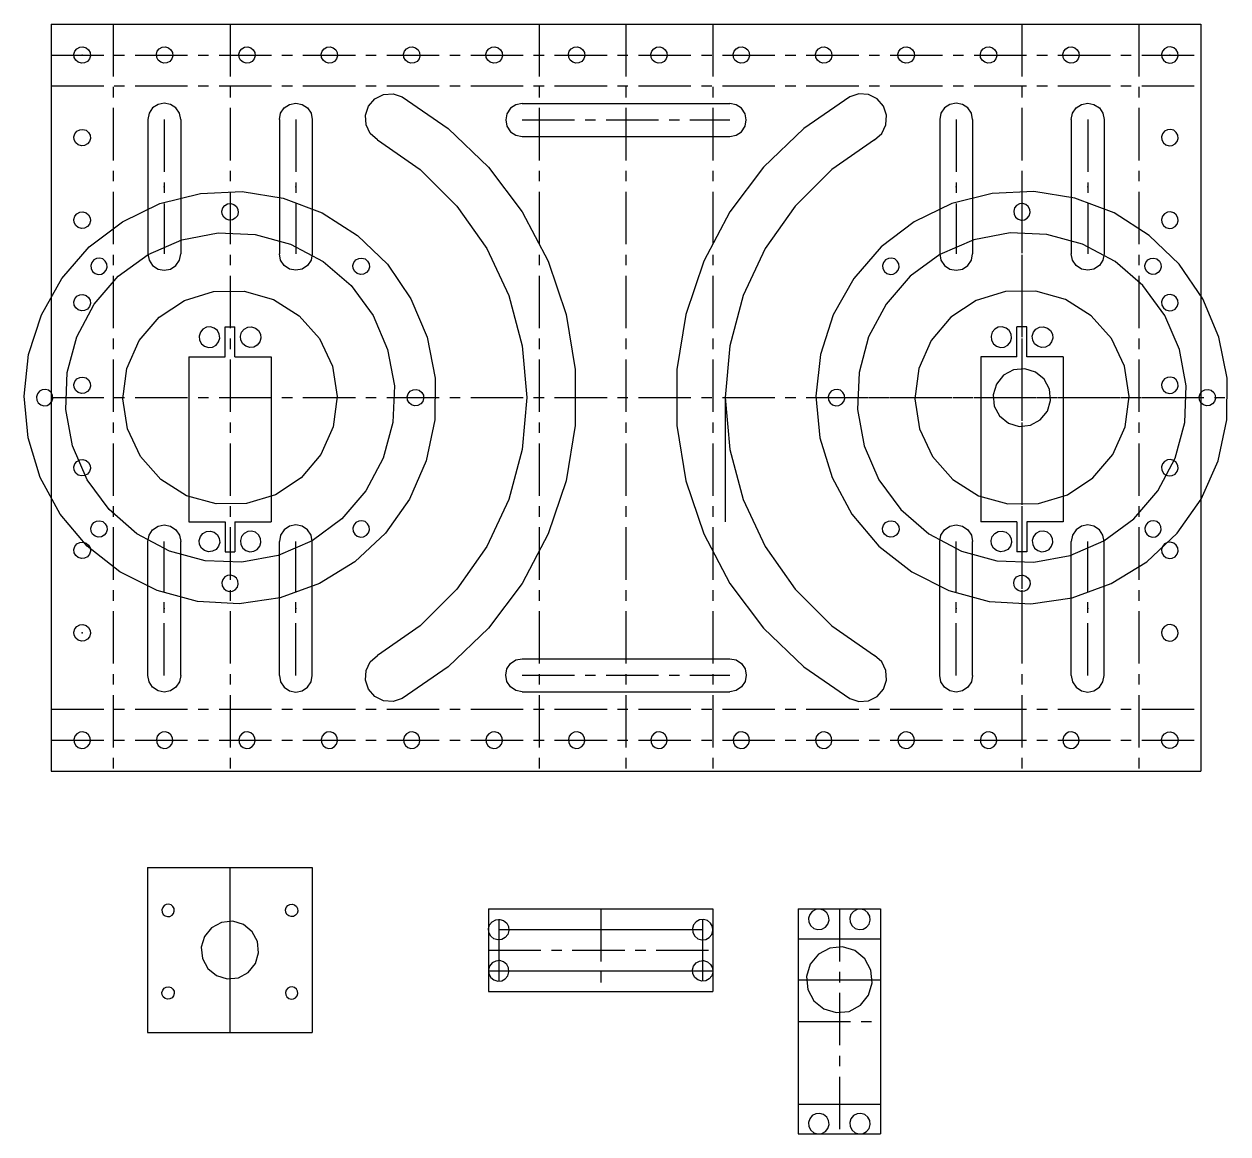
# Model space of a CAD drawing. Header units: millimetres. Extents: x -146 to 396, y -178 to 90.
# Drawn here: x -145.8 to 145.8, y -178.4 to 90.5 of the extents above; entities that cross this region are included whole.
import ezdxf

# ---------------------------------------------------------------- set-up
doc = ezdxf.new("R2010")
doc.units = ezdxf.units.MM
doc.header["$PDSIZE"] = -1
doc.linetypes.add('CENTERX2', pattern=[20.32, 12.7, -2.54, 2.54, -2.54])

msp = doc.modelspace()

# ---------------------------------------------------------------- linework, layer by layer
at = {"color": 7, "linetype": 'Continuous'}
for p, q in [((-139.22, 90.5), (139.22, 90.5)), ((-139.22, 90.5), (-139.22, -90.5)), ((139.22, 90.5), (139.22, -90.5)), ((-25.14, 71.26), (25.14, 71.26)), ((-115.83, 67.36), (-115.83, 34.85)), ((-107.84, 67.36), (-107.84, 34.85)), ((-83.97, 67.36), (-83.97, 34.85)), ((-75.98, 67.36), (-75.98, 34.85)), ((75.98, 67.36), (75.98, 34.85)), ((83.97, 67.36), (83.97, 34.85)), ((107.84, 67.36), (107.84, 34.85)), ((115.83, 67.36), (115.83, 34.85)), ((-25.14, 63.26), (25.14, 63.26)), ((-97.1, 9.9), (-97.1, 17.15)), ((-97.1, 17.15), (-94.71, 17.15)), ((-97.1, 17.15), (-94.71, 17.15)), ((-97.1, 9.9), (-97.1, 17.15)), ((-97.1, 9.9), (-97.1, 17.15)), ((-97.1, 17.15), (-94.71, 17.15)), ((-97.1, 17.15), (-94.71, 17.15)), ((-97.1, 9.9), (-97.1, 17.15)), ((-94.71, 9.9), (-94.71, 17.15)), ((-94.71, 9.9), (-94.71, 17.15)), ((-94.71, 9.9), (-94.71, 17.15)), ((-94.71, 9.9), (-94.71, 17.15)), ((94.71, 9.9), (94.71, 17.15)), ((97.1, 17.15), (94.71, 17.15)), ((97.1, 17.15), (94.71, 17.15)), ((94.71, 9.9), (94.71, 17.15)), ((94.71, 9.9), (94.71, 17.15)), ((97.1, 17.15), (94.71, 17.15)), ((97.1, 17.15), (94.71, 17.15)), ((94.71, 9.9), (94.71, 17.15)), ((97.1, 9.9), (97.1, 17.15)), ((97.1, 9.9), (97.1, 17.15)), ((97.1, 9.9), (97.1, 17.15)), ((97.1, 9.9), (97.1, 17.15)), ((-105.88, 9.9), (-97.1, 9.9)), ((-105.88, 9.9), (-105.88, -30.1)), ((-105.88, 9.9), (-97.1, 9.9)), ((-105.88, 9.9), (-97.1, 9.9)), ((-105.88, 9.9), (-97.1, 9.9)), ((-105.88, 9.9), (-97.1, 9.9)), ((-105.88, 9.9), (-97.1, 9.9)), ((-94.71, 9.9), (-85.92, 9.9)), ((-94.71, 9.9), (-85.92, 9.9)), ((-94.71, 9.9), (-85.92, 9.9)), ((-94.71, 9.9), (-85.92, 9.9)), ((-94.71, 9.9), (-85.92, 9.9)), ((-94.71, 9.9), (-85.92, 9.9)), ((-85.92, 9.9), (-85.92, -30.1)), ((94.71, 9.9), (85.92, 9.9)), ((94.71, 9.9), (85.92, 9.9)), ((94.71, 9.9), (85.92, 9.9)), ((94.71, 9.9), (85.92, 9.9)), ((94.71, 9.9), (85.92, 9.9)), ((94.71, 9.9), (85.92, 9.9)), ((85.92, 9.9), (85.92, -30.1)), ((105.88, 9.9), (97.1, 9.9)), ((105.88, 9.9), (97.1, 9.9)), ((105.88, 9.9), (97.1, 9.9)), ((105.88, 9.9), (97.1, 9.9)), ((105.88, 9.9), (97.1, 9.9)), ((105.88, 9.9), (97.1, 9.9)), ((105.88, 9.9), (105.88, -30.1)), ((24.05, 0), (24.05, -30.1)), ((-105.88, -30.1), (-97.1, -30.1)), ((-105.88, -30.1), (-97.1, -30.1)), ((-105.88, -30.1), (-97.1, -30.1)), ((-105.88, -30.1), (-97.1, -30.1)), ((-105.88, -30.1), (-97.1, -30.1)), ((-105.88, -30.1), (-97.1, -30.1)), ((-97.1, -30.1), (-97.1, -37.35)), ((-97.1, -30.1), (-97.1, -37.35)), ((-97.1, -30.1), (-97.1, -37.35)), ((-97.1, -30.1), (-97.1, -37.35)), ((-94.71, -30.1), (-94.71, -37.35)), ((-94.71, -30.1), (-85.92, -30.1)), ((-94.71, -30.1), (-85.92, -30.1)), ((-94.71, -30.1), (-94.71, -37.35)), ((-94.71, -30.1), (-85.92, -30.1)), ((-94.71, -30.1), (-94.71, -37.35)), ((-94.71, -30.1), (-85.92, -30.1)), ((-94.71, -30.1), (-85.92, -30.1)), ((-94.71, -30.1), (-94.71, -37.35)), ((-94.71, -30.1), (-85.92, -30.1)), ((94.71, -30.1), (85.92, -30.1)), ((94.71, -30.1), (85.92, -30.1)), ((94.71, -30.1), (85.92, -30.1)), ((94.71, -30.1), (85.92, -30.1)), ((94.71, -30.1), (85.92, -30.1)), ((94.71, -30.1), (85.92, -30.1)), ((94.71, -30.1), (94.71, -37.35)), ((94.71, -30.1), (94.71, -37.35)), ((94.71, -30.1), (94.71, -37.35)), ((94.71, -30.1), (94.71, -37.35)), ((105.88, -30.1), (97.1, -30.1)), ((105.88, -30.1), (97.1, -30.1)), ((97.1, -30.1), (97.1, -37.35)), ((97.1, -30.1), (97.1, -37.35)), ((105.88, -30.1), (97.1, -30.1)), ((105.88, -30.1), (97.1, -30.1)), ((105.88, -30.1), (97.1, -30.1)), ((97.1, -30.1), (97.1, -37.35)), ((97.1, -30.1), (97.1, -37.35)), ((105.88, -30.1), (97.1, -30.1)), ((-115.83, -67.36), (-115.83, -34.85)), ((-107.84, -67.36), (-107.84, -34.85)), ((-83.97, -67.36), (-83.97, -34.85)), ((-75.98, -67.36), (-75.98, -34.85)), ((75.98, -67.36), (75.98, -34.85)), ((83.97, -67.36), (83.97, -34.85)), ((107.84, -67.36), (107.84, -34.85)), ((115.83, -67.36), (115.83, -34.85)), ((-97.1, -37.35), (-94.71, -37.35)), ((-97.1, -37.35), (-94.71, -37.35)), ((-97.1, -37.35), (-94.71, -37.35)), ((-97.1, -37.35), (-94.71, -37.35)), ((97.1, -37.35), (94.71, -37.35)), ((97.1, -37.35), (94.71, -37.35)), ((97.1, -37.35), (94.71, -37.35)), ((97.1, -37.35), (94.71, -37.35)), ((-25.14, -63.26), (25.14, -63.26)), ((-25.14, -71.26), (25.14, -71.26)), ((-139.22, -90.5), (139.22, -90.5)), ((-115.9, -113.85), (-75.98, -113.85)), ((-115.9, -113.85), (-115.9, -153.85)), ((-95.94, -113.85), (-95.94, -153.85)), ((-75.98, -113.85), (-75.98, -153.85)), ((-33.32, -123.9), (21.06, -123.9)), ((-33.32, -123.9), (-33.32, -143.9)), ((21.06, -123.9), (21.06, -143.9)), ((41.72, -123.9), (61.67, -123.9)), ((41.72, -123.9), (41.72, -178.4)), ((61.67, -123.9), (61.67, -178.4)), ((-30.83, -126.4), (-30.83, -141.4)), ((18.57, -126.4), (18.57, -141.4)), ((-30.83, -128.9), (18.57, -128.9)), ((41.72, -131.15), (61.67, -131.15)), ((-33.32, -138.9), (21.06, -138.9)), ((41.72, -141.05), (61.67, -141.05)), ((-33.32, -143.9), (21.06, -143.9)), ((-115.9, -153.85), (-75.98, -153.85)), ((41.72, -171.15), (61.67, -171.15)), ((41.72, -178.4), (61.67, -178.4))]:
    msp.add_line(p, q, dxfattribs=at)
at = {"color": 7, "linetype": 'CENTERX2'}
for p, q in [((-124.25, 90.5), (-124.25, -90.5)), ((-95.9, 90.5), (-95.9, -90.5)), ((-21.06, 90.5), (-21.06, -90.5)), ((0, 90.5), (0, -90.5)), ((21.06, 90.5), (21.06, -90.5)), ((95.9, 90.5), (95.9, -90.5)), ((124.25, 90.5), (124.25, -90.5)), ((139.22, 90.5), (139.22, -90.5)), ((-139.22, 83), (139.22, 83)), ((-139.22, 75.5), (139.22, 75.5)), ((-111.83, 67.36), (-111.83, 34.85)), ((-79.97, 67.36), (-79.97, 34.85)), ((-25.14, 67.26), (25.14, 67.26)), ((79.97, 67.36), (79.97, 34.85)), ((111.83, 67.36), (111.83, 34.85)), ((95.9, 52.77), (95.9, -55.83)), ((-139.22, 0), (139.22, 0)), ((46.01, 0), (145.8, 0)), ((-111.83, -67.36), (-111.83, -34.85)), ((-79.97, -67.36), (-79.97, -34.85)), ((79.97, -67.36), (79.97, -34.85)), ((111.83, -67.36), (111.83, -34.85)), ((-25.14, -67.26), (25.14, -67.26)), ((-139.22, -75.5), (139.22, -75.5)), ((-139.22, -83), (139.22, -83)), ((-6.13, -123.9), (-6.13, -143.9)), ((51.69, -123.9), (51.69, -178.4)), ((-33.32, -133.9), (21.06, -133.9)), ((41.72, -151.15), (61.67, -151.15))]:
    msp.add_line(p, q, dxfattribs=at)
at = {"color": 7, "linetype": 'Continuous', "flags": 128}
for points in [[(-129.82, 83.58), (-129.74, 82.81), (-129.97, 82.06), (-130.46, 81.46), (-131.15, 81.09), (-131.92, 81.01), (-132.67, 81.23), (-133.27, 81.73), (-133.64, 82.42), (-133.72, 83.19), (-133.49, 83.94), (-133, 84.54), (-132.31, 84.91), (-131.54, 84.99), (-130.79, 84.77), (-130.19, 84.27), (-129.82, 83.58)], [(-129.82, 83.58), (-129.74, 82.81), (-129.97, 82.06), (-130.46, 81.46), (-131.15, 81.09), (-131.92, 81.01), (-132.67, 81.23), (-133.27, 81.73), (-133.64, 82.42), (-133.72, 83.19), (-133.49, 83.94), (-133, 84.54), (-132.31, 84.91), (-131.54, 84.99), (-130.79, 84.77), (-130.19, 84.27), (-129.82, 83.58)], [(-109.86, 83.58), (-109.78, 82.81), (-110.01, 82.06), (-110.5, 81.46), (-111.19, 81.09), (-111.96, 81.01), (-112.71, 81.23), (-113.31, 81.73), (-113.68, 82.42), (-113.76, 83.19), (-113.53, 83.94), (-113.04, 84.54), (-112.36, 84.91), (-111.58, 84.99), (-110.83, 84.77), (-110.23, 84.27), (-109.86, 83.58)], [(-89.9, 83.58), (-89.83, 82.81), (-90.05, 82.06), (-90.54, 81.46), (-91.23, 81.09), (-92, 81.01), (-92.75, 81.23), (-93.35, 81.73), (-93.72, 82.42), (-93.8, 83.19), (-93.57, 83.94), (-93.08, 84.54), (-92.4, 84.91), (-91.62, 84.99), (-90.88, 84.77), (-90.27, 84.27), (-89.9, 83.58)], [(-69.94, 83.58), (-69.87, 82.81), (-70.09, 82.06), (-70.58, 81.46), (-71.27, 81.09), (-72.04, 81.01), (-72.79, 81.23), (-73.39, 81.73), (-73.76, 82.42), (-73.84, 83.19), (-73.62, 83.94), (-73.12, 84.54), (-72.44, 84.91), (-71.66, 84.99), (-70.92, 84.77), (-70.31, 84.27), (-69.94, 83.58)], [(-49.99, 83.58), (-49.91, 82.81), (-50.13, 82.06), (-50.62, 81.46), (-51.31, 81.09), (-52.09, 81.01), (-52.83, 81.23), (-53.43, 81.73), (-53.8, 82.42), (-53.88, 83.19), (-53.66, 83.94), (-53.16, 84.54), (-52.48, 84.91), (-51.7, 84.99), (-50.96, 84.77), (-50.35, 84.27), (-49.99, 83.58)], [(-30.03, 83.58), (-29.95, 82.81), (-30.17, 82.06), (-30.67, 81.46), (-31.35, 81.09), (-32.13, 81.01), (-32.87, 81.23), (-33.47, 81.73), (-33.84, 82.42), (-33.92, 83.19), (-33.7, 83.94), (-33.2, 84.54), (-32.52, 84.91), (-31.74, 84.99), (-31, 84.77), (-30.39, 84.27), (-30.03, 83.58)], [(-10.07, 83.58), (-9.99, 82.81), (-10.21, 82.06), (-10.71, 81.46), (-11.39, 81.09), (-12.17, 81.01), (-12.91, 81.23), (-13.52, 81.73), (-13.88, 82.42), (-13.96, 83.19), (-13.74, 83.94), (-13.25, 84.54), (-12.56, 84.91), (-11.78, 84.99), (-11.04, 84.77), (-10.44, 84.27), (-10.07, 83.58)], [(9.89, 83.58), (9.97, 82.81), (9.75, 82.06), (9.25, 81.46), (8.57, 81.09), (7.79, 81.01), (7.05, 81.23), (6.44, 81.73), (6.07, 82.42), (6, 83.19), (6.22, 83.94), (6.71, 84.54), (7.4, 84.91), (8.17, 84.99), (8.92, 84.77), (9.52, 84.27), (9.89, 83.58)], [(29.85, 83.58), (29.93, 82.81), (29.71, 82.06), (29.21, 81.46), (28.53, 81.09), (27.75, 81.01), (27.01, 81.23), (26.4, 81.73), (26.03, 82.42), (25.96, 83.19), (26.18, 83.94), (26.67, 84.54), (27.36, 84.91), (28.13, 84.99), (28.88, 84.77), (29.48, 84.27), (29.85, 83.58)], [(49.81, 83.58), (49.89, 82.81), (49.66, 82.06), (49.17, 81.46), (48.49, 81.09), (47.71, 81.01), (46.97, 81.23), (46.36, 81.73), (45.99, 82.42), (45.92, 83.19), (46.14, 83.94), (46.63, 84.54), (47.32, 84.91), (48.09, 84.99), (48.84, 84.77), (49.44, 84.27), (49.81, 83.58)], [(69.77, 83.58), (69.85, 82.81), (69.62, 82.06), (69.13, 81.46), (68.44, 81.09), (67.67, 81.01), (66.92, 81.23), (66.32, 81.73), (65.95, 82.42), (65.87, 83.19), (66.1, 83.94), (66.59, 84.54), (67.28, 84.91), (68.05, 84.99), (68.8, 84.77), (69.4, 84.27), (69.77, 83.58)], [(89.73, 83.58), (89.81, 82.81), (89.58, 82.06), (89.09, 81.46), (88.4, 81.09), (87.63, 81.01), (86.88, 81.23), (86.28, 81.73), (85.91, 82.42), (85.83, 83.19), (86.06, 83.94), (86.55, 84.54), (87.24, 84.91), (88.01, 84.99), (88.76, 84.77), (89.36, 84.27), (89.73, 83.58)], [(109.69, 83.58), (109.77, 82.81), (109.54, 82.06), (109.05, 81.46), (108.36, 81.09), (107.59, 81.01), (106.84, 81.23), (106.24, 81.73), (105.87, 82.42), (105.79, 83.19), (106.02, 83.94), (106.51, 84.54), (107.2, 84.91), (107.97, 84.99), (108.72, 84.77), (109.32, 84.27), (109.69, 83.58)], [(133.64, 83.58), (133.27, 84.27), (132.67, 84.77), (131.92, 84.99), (131.15, 84.91), (130.46, 84.54), (129.97, 83.94), (129.74, 83.19), (129.82, 82.42), (130.19, 81.73), (130.79, 81.23), (131.54, 81.01), (132.31, 81.09), (133, 81.46), (133.49, 82.06), (133.72, 82.81), (133.64, 83.58)], [(-60.17, 62.47), (-61.93, 64), (-62.97, 66.1), (-63.13, 68.44), (-62.39, 70.65), (-60.85, 72.42), (-58.76, 73.46), (-56.43, 73.62), (-54.21, 72.88)], [(60.17, 62.47), (61.93, 64), (62.97, 66.1), (63.13, 68.44), (62.39, 70.65), (60.85, 72.42), (58.76, 73.46), (56.43, 73.62), (54.21, 72.88)], [(-107.84, 67.36), (-108.15, 68.89), (-109.01, 70.18), (-110.31, 71.05), (-111.83, 71.36), (-113.36, 71.05), (-114.66, 70.18), (-115.52, 68.89), (-115.83, 67.36)], [(-83.97, 67.36), (-83.66, 68.89), (-82.8, 70.18), (-81.5, 71.05), (-79.97, 71.36), (-78.45, 71.05), (-77.15, 70.18), (-76.29, 68.89), (-75.98, 67.36)], [(-54.21, 72.88), (-43.06, 65.21), (-33.28, 55.84), (-25.13, 45.01), (-18.82, 33.02), (-14.53, 20.16), (-12.35, 6.78), (-12.35, -6.78), (-14.53, -20.16), (-18.82, -33.02), (-25.13, -45.01), (-33.28, -55.84), (-43.06, -65.21), (-54.21, -72.88)], [(-54.21, 72.88), (-43.06, 65.21), (-33.28, 55.84), (-25.13, 45.01), (-18.82, 33.02), (-14.53, 20.16), (-12.35, 6.78), (-12.35, -6.78), (-14.53, -20.16), (-18.82, -33.02), (-25.13, -45.01), (-33.28, -55.84), (-43.06, -65.21), (-54.21, -72.88)], [(-25.14, 71.26), (-26.67, 70.95), (-27.96, 70.09), (-28.83, 68.79), (-29.13, 67.26), (-28.83, 65.73), (-27.96, 64.43), (-26.67, 63.56), (-25.14, 63.26)], [(54.21, 72.88), (43.06, 65.21), (33.28, 55.84), (25.13, 45.01), (18.82, 33.02), (14.53, 20.16), (12.35, 6.78), (12.35, -6.78), (14.53, -20.16), (18.82, -33.02), (25.13, -45.01), (33.28, -55.84), (43.06, -65.21), (54.21, -72.88)], [(54.21, 72.88), (43.06, 65.21), (33.28, 55.84), (25.13, 45.01), (18.82, 33.02), (14.53, 20.16), (12.35, 6.78), (12.35, -6.78), (14.53, -20.16), (18.82, -33.02), (25.13, -45.01), (33.28, -55.84), (43.06, -65.21), (54.21, -72.88)], [(25.14, 63.26), (26.67, 63.56), (27.96, 64.43), (28.83, 65.73), (29.13, 67.26), (28.83, 68.79), (27.96, 70.09), (26.67, 70.95), (25.14, 71.26)], [(83.97, 67.36), (83.66, 68.89), (82.8, 70.18), (81.5, 71.05), (79.97, 71.36), (78.45, 71.05), (77.15, 70.18), (76.29, 68.89), (75.98, 67.36)], [(107.84, 67.36), (108.15, 68.89), (109.01, 70.18), (110.31, 71.05), (111.83, 71.36), (113.36, 71.05), (114.66, 70.18), (115.52, 68.89), (115.83, 67.36)], [(-129.82, 63.58), (-129.74, 62.81), (-129.97, 62.06), (-130.46, 61.46), (-131.15, 61.09), (-131.92, 61.01), (-132.67, 61.23), (-133.27, 61.73), (-133.64, 62.42), (-133.72, 63.19), (-133.49, 63.94), (-133, 64.54), (-132.31, 64.91), (-131.54, 64.99), (-130.79, 64.77), (-130.19, 64.27), (-129.82, 63.58)], [(133.64, 63.58), (133.27, 64.27), (132.67, 64.77), (131.92, 64.99), (131.15, 64.91), (130.46, 64.54), (129.97, 63.94), (129.74, 63.19), (129.82, 62.42), (130.19, 61.73), (130.79, 61.23), (131.54, 61.01), (132.31, 61.09), (133, 61.46), (133.49, 62.06), (133.72, 62.81), (133.64, 63.58)], [(-60.17, 62.47), (-49.86, 55.27), (-40.96, 46.39), (-33.73, 36.1), (-28.41, 24.7), (-25.15, 12.54), (-24.05, 0), (-25.15, -12.54), (-28.41, -24.7), (-33.73, -36.1), (-40.96, -46.39), (-49.86, -55.27), (-60.17, -62.47)], [(60.17, 62.47), (49.86, 55.27), (40.96, 46.39), (33.73, 36.1), (28.41, 24.7), (25.15, 12.54), (24.05, 0), (25.15, -12.54), (28.41, -24.7), (33.73, -36.1), (40.96, -46.39), (49.86, -55.27), (60.17, -62.47)], [(-48.19, 14.62), (-46.23, 4.69), (-46.3, -5.42), (-48.4, -15.32), (-52.45, -24.58), (-58.28, -32.85), (-65.65, -39.76), (-74.26, -45.05), (-83.75, -48.49), (-93.74, -49.95), (-103.82, -49.37), (-113.58, -46.76), (-122.61, -42.24), (-130.55, -35.99), (-137.07, -28.26), (-141.9, -19.38), (-144.85, -9.71), (-145.8, 0.37), (-144.71, 10.42), (-141.61, 20.05), (-136.65, 28.86), (-130.02, 36.49), (-121.99, 42.62), (-112.89, 47.01), (-103.1, 49.48), (-93.01, 49.92), (-83.04, 48.31), (-73.6, 44.73), (-65.07, 39.31), (-57.81, 32.29), (-52.1, 23.94), (-48.19, 14.62)], [(143.62, 14.62), (139.71, 23.94), (134, 32.29), (126.73, 39.31), (118.21, 44.73), (108.76, 48.31), (98.8, 49.92), (88.71, 49.48), (78.92, 47.01), (69.82, 42.62), (61.79, 36.49), (55.16, 28.86), (50.2, 20.05), (47.1, 10.42), (46.01, 0.37), (46.96, -9.71), (49.91, -19.38), (54.74, -28.26), (61.26, -35.99), (69.2, -42.24), (78.23, -46.76), (87.99, -49.37), (98.07, -49.95), (108.06, -48.49), (117.55, -45.05), (126.16, -39.76), (133.53, -32.85), (139.35, -24.58), (143.4, -15.32), (145.51, -5.42), (145.58, 4.69), (143.62, 14.62)], [(-94, 45.58), (-93.92, 44.81), (-94.14, 44.06), (-94.63, 43.46), (-95.32, 43.09), (-96.1, 43.01), (-96.84, 43.23), (-97.44, 43.73), (-97.81, 44.42), (-97.89, 45.19), (-97.67, 45.94), (-97.17, 46.54), (-96.49, 46.91), (-95.71, 46.99), (-94.97, 46.77), (-94.36, 46.27), (-94, 45.58)], [(97.81, 45.58), (97.44, 46.27), (96.84, 46.77), (96.1, 46.99), (95.32, 46.91), (94.63, 46.54), (94.14, 45.94), (93.92, 45.19), (94, 44.42), (94.36, 43.73), (94.97, 43.23), (95.71, 43.01), (96.49, 43.09), (97.17, 43.46), (97.67, 44.06), (97.89, 44.81), (97.81, 45.58)], [(-129.82, 43.58), (-129.74, 42.81), (-129.97, 42.06), (-130.46, 41.46), (-131.15, 41.09), (-131.92, 41.01), (-132.67, 41.23), (-133.27, 41.73), (-133.64, 42.42), (-133.72, 43.19), (-133.49, 43.94), (-133, 44.54), (-132.31, 44.91), (-131.54, 44.99), (-130.79, 44.77), (-130.19, 44.27), (-129.82, 43.58)], [(133.64, 43.58), (133.27, 44.27), (132.67, 44.77), (131.92, 44.99), (131.15, 44.91), (130.46, 44.54), (129.97, 43.94), (129.74, 43.19), (129.82, 42.42), (130.19, 41.73), (130.79, 41.23), (131.54, 41.01), (132.31, 41.09), (133, 41.46), (133.49, 42.06), (133.72, 42.81), (133.64, 43.58)], [(-57.73, 11.69), (-56.09, 2.89), (-56.45, -6.06), (-58.78, -14.71), (-62.98, -22.62), (-68.83, -29.39), (-76.03, -34.69), (-84.23, -38.25), (-93.02, -39.9), (-101.95, -39.54), (-110.58, -37.2), (-118.47, -32.99), (-125.23, -27.13), (-130.52, -19.91), (-134.08, -11.69), (-135.72, -2.89), (-135.36, 6.06), (-133.03, 14.71), (-128.83, 22.62), (-122.98, 29.39), (-115.78, 34.69), (-107.58, 38.25), (-98.79, 39.9), (-89.86, 39.54), (-81.23, 37.2), (-73.33, 32.99), (-66.57, 27.13), (-61.28, 19.91), (-57.73, 11.69)], [(134.08, 11.69), (130.52, 19.91), (125.23, 27.13), (118.47, 32.99), (110.58, 37.2), (101.95, 39.54), (93.02, 39.9), (84.23, 38.25), (76.03, 34.69), (68.83, 29.39), (62.98, 22.62), (58.78, 14.71), (56.45, 6.06), (56.09, -2.89), (57.73, -11.69), (61.28, -19.91), (66.57, -27.13), (73.33, -32.99), (81.23, -37.2), (89.86, -39.54), (98.79, -39.9), (107.57, -38.25), (115.78, -34.69), (122.98, -29.39), (128.83, -22.62), (133.03, -14.71), (135.36, -6.06), (135.72, 2.89), (134.08, 11.69)], [(-125.75, 32.4), (-126.12, 33.09), (-126.72, 33.59), (-127.47, 33.81), (-128.24, 33.73), (-128.93, 33.36), (-129.42, 32.76), (-129.65, 32.01), (-129.57, 31.24), (-129.2, 30.55), (-128.6, 30.05), (-127.85, 29.83), (-127.08, 29.91), (-126.39, 30.28), (-125.9, 30.88), (-125.67, 31.63), (-125.75, 32.4)], [(-115.83, 34.85), (-115.52, 33.32), (-114.66, 32.02), (-113.36, 31.15), (-111.83, 30.85), (-110.31, 31.15), (-109.01, 32.02), (-108.15, 33.32), (-107.84, 34.85)], [(-75.98, 34.85), (-76.29, 33.32), (-77.15, 32.02), (-78.45, 31.15), (-79.97, 30.85), (-81.5, 31.15), (-82.8, 32.02), (-83.66, 33.32), (-83.97, 34.85)], [(-62.24, 32.4), (-62.16, 31.63), (-62.39, 30.88), (-62.88, 30.28), (-63.57, 29.91), (-64.34, 29.83), (-65.09, 30.05), (-65.69, 30.55), (-66.06, 31.24), (-66.14, 32.01), (-65.91, 32.76), (-65.42, 33.36), (-64.73, 33.73), (-63.96, 33.81), (-63.21, 33.59), (-62.61, 33.09), (-62.24, 32.4)], [(66.06, 32.4), (65.69, 33.09), (65.09, 33.59), (64.34, 33.81), (63.57, 33.73), (62.88, 33.36), (62.39, 32.76), (62.16, 32.01), (62.24, 31.24), (62.61, 30.55), (63.21, 30.05), (63.96, 29.83), (64.73, 29.91), (65.42, 30.28), (65.91, 30.88), (66.14, 31.63), (66.06, 32.4)], [(75.98, 34.85), (76.29, 33.32), (77.15, 32.02), (78.45, 31.15), (79.97, 30.85), (81.5, 31.15), (82.8, 32.02), (83.66, 33.32), (83.97, 34.85)], [(115.83, 34.85), (115.52, 33.32), (114.66, 32.02), (113.36, 31.15), (111.83, 30.85), (110.31, 31.15), (109.01, 32.02), (108.15, 33.32), (107.84, 34.85)], [(129.57, 32.4), (129.65, 31.63), (129.42, 30.88), (128.93, 30.28), (128.24, 29.91), (127.47, 29.83), (126.72, 30.05), (126.12, 30.55), (125.75, 31.24), (125.67, 32.01), (125.9, 32.76), (126.39, 33.36), (127.08, 33.73), (127.85, 33.81), (128.6, 33.59), (129.2, 33.09), (129.57, 32.4)], [(-129.82, 23.58), (-129.74, 22.81), (-129.97, 22.06), (-130.46, 21.46), (-131.15, 21.09), (-131.92, 21.01), (-132.67, 21.23), (-133.27, 21.73), (-133.64, 22.42), (-133.72, 23.19), (-133.49, 23.94), (-133, 24.54), (-132.31, 24.91), (-131.54, 24.99), (-130.79, 24.77), (-130.19, 24.27), (-129.82, 23.58)], [(-71.09, 7.6), (-69.96, 0.29), (-70.93, -7.05), (-73.92, -13.81), (-78.7, -19.46), (-84.86, -23.53), (-91.93, -25.69), (-99.31, -25.77), (-106.42, -23.77), (-112.68, -19.84), (-117.57, -14.3), (-120.72, -7.6), (-121.85, -0.29), (-120.88, 7.05), (-117.89, 13.81), (-113.11, 19.46), (-106.94, 23.53), (-99.88, 25.69), (-92.5, 25.77), (-85.39, 23.77), (-79.13, 19.84), (-74.23, 14.3), (-71.09, 7.6)], [(120.72, 7.6), (117.57, 14.3), (112.68, 19.84), (106.42, 23.77), (99.31, 25.77), (91.93, 25.69), (84.86, 23.53), (78.7, 19.46), (73.92, 13.81), (70.93, 7.05), (69.96, -0.29), (71.09, -7.6), (74.23, -14.3), (79.13, -19.84), (85.39, -23.77), (92.5, -25.77), (99.88, -25.69), (106.94, -23.53), (113.11, -19.46), (117.89, -13.81), (120.88, -7.05), (121.85, 0.29), (120.72, 7.6)], [(133.64, 23.58), (133.27, 24.27), (132.67, 24.77), (131.92, 24.99), (131.15, 24.91), (130.46, 24.54), (129.97, 23.94), (129.74, 23.19), (129.82, 22.42), (130.19, 21.73), (130.79, 21.23), (131.54, 21.01), (132.31, 21.09), (133, 21.46), (133.49, 22.06), (133.72, 22.81), (133.64, 23.58)], [(-98.51, 15.38), (-98.97, 16.24), (-99.72, 16.86), (-100.65, 17.14), (-101.62, 17.04), (-102.48, 16.58), (-103.1, 15.82), (-103.38, 14.89), (-103.28, 13.92), (-102.82, 13.06), (-102.07, 12.44), (-101.13, 12.16), (-100.16, 12.26), (-99.31, 12.72), (-98.69, 13.48), (-98.41, 14.41), (-98.51, 15.38)], [(-98.51, 15.38), (-98.97, 16.24), (-99.72, 16.86), (-100.65, 17.14), (-101.62, 17.04), (-102.48, 16.58), (-103.1, 15.82), (-103.38, 14.89), (-103.28, 13.92), (-102.82, 13.06), (-102.07, 12.44), (-101.13, 12.16), (-100.16, 12.26), (-99.31, 12.72), (-98.69, 13.48), (-98.41, 14.41), (-98.51, 15.38)], [(-98.51, 15.38), (-98.97, 16.24), (-99.72, 16.86), (-100.65, 17.14), (-101.62, 17.04), (-102.48, 16.58), (-103.1, 15.82), (-103.38, 14.89), (-103.28, 13.92), (-102.82, 13.06), (-102.07, 12.44), (-101.13, 12.16), (-100.16, 12.26), (-99.31, 12.72), (-98.69, 13.48), (-98.41, 14.41), (-98.51, 15.38)], [(-98.51, 15.38), (-98.97, 16.24), (-99.72, 16.86), (-100.65, 17.14), (-101.62, 17.04), (-102.48, 16.58), (-103.1, 15.82), (-103.38, 14.89), (-103.28, 13.92), (-102.82, 13.06), (-102.07, 12.44), (-101.13, 12.16), (-100.16, 12.26), (-99.31, 12.72), (-98.69, 13.48), (-98.41, 14.41), (-98.51, 15.38)], [(-98.51, 15.38), (-98.97, 16.24), (-99.72, 16.86), (-100.65, 17.14), (-101.62, 17.04), (-102.48, 16.58), (-103.1, 15.82), (-103.38, 14.89), (-103.28, 13.92), (-102.82, 13.06), (-102.07, 12.44), (-101.13, 12.16), (-100.16, 12.26), (-99.31, 12.72), (-98.69, 13.48), (-98.41, 14.41), (-98.51, 15.38)], [(-88.53, 15.38), (-88.43, 14.41), (-88.71, 13.48), (-89.33, 12.72), (-90.18, 12.26), (-91.15, 12.16), (-92.09, 12.44), (-92.84, 13.06), (-93.3, 13.92), (-93.4, 14.89), (-93.12, 15.82), (-92.5, 16.58), (-91.64, 17.04), (-90.68, 17.14), (-89.74, 16.86), (-88.99, 16.24), (-88.53, 15.38)], [(-88.53, 15.38), (-88.43, 14.41), (-88.71, 13.48), (-89.33, 12.72), (-90.18, 12.26), (-91.15, 12.16), (-92.09, 12.44), (-92.84, 13.06), (-93.3, 13.92), (-93.4, 14.89), (-93.12, 15.82), (-92.5, 16.58), (-91.64, 17.04), (-90.68, 17.14), (-89.74, 16.86), (-88.99, 16.24), (-88.53, 15.38)], [(-88.53, 15.38), (-88.43, 14.41), (-88.71, 13.48), (-89.33, 12.72), (-90.18, 12.26), (-91.15, 12.16), (-92.09, 12.44), (-92.84, 13.06), (-93.3, 13.92), (-93.4, 14.89), (-93.12, 15.82), (-92.5, 16.58), (-91.64, 17.04), (-90.68, 17.14), (-89.74, 16.86), (-88.99, 16.24), (-88.53, 15.38)], [(-88.53, 15.38), (-88.43, 14.41), (-88.71, 13.48), (-89.33, 12.72), (-90.18, 12.26), (-91.15, 12.16), (-92.09, 12.44), (-92.84, 13.06), (-93.3, 13.92), (-93.4, 14.89), (-93.12, 15.82), (-92.5, 16.58), (-91.64, 17.04), (-90.68, 17.14), (-89.74, 16.86), (-88.99, 16.24), (-88.53, 15.38)], [(93.3, 15.38), (92.84, 16.24), (92.09, 16.86), (91.15, 17.14), (90.18, 17.04), (89.33, 16.58), (88.71, 15.82), (88.43, 14.89), (88.53, 13.92), (88.99, 13.06), (89.74, 12.44), (90.68, 12.16), (91.64, 12.26), (92.5, 12.72), (93.12, 13.48), (93.4, 14.41), (93.3, 15.38)], [(93.3, 15.38), (92.84, 16.24), (92.09, 16.86), (91.15, 17.14), (90.18, 17.04), (89.33, 16.58), (88.71, 15.82), (88.43, 14.89), (88.53, 13.92), (88.99, 13.06), (89.74, 12.44), (90.68, 12.16), (91.64, 12.26), (92.5, 12.72), (93.12, 13.48), (93.4, 14.41), (93.3, 15.38)], [(93.3, 15.38), (92.84, 16.24), (92.09, 16.86), (91.15, 17.14), (90.18, 17.04), (89.33, 16.58), (88.71, 15.82), (88.43, 14.89), (88.53, 13.92), (88.99, 13.06), (89.74, 12.44), (90.68, 12.16), (91.64, 12.26), (92.5, 12.72), (93.12, 13.48), (93.4, 14.41), (93.3, 15.38)], [(93.3, 15.38), (92.84, 16.24), (92.09, 16.86), (91.15, 17.14), (90.18, 17.04), (89.33, 16.58), (88.71, 15.82), (88.43, 14.89), (88.53, 13.92), (88.99, 13.06), (89.74, 12.44), (90.68, 12.16), (91.64, 12.26), (92.5, 12.72), (93.12, 13.48), (93.4, 14.41), (93.3, 15.38)], [(103.28, 15.38), (103.38, 14.41), (103.1, 13.48), (102.48, 12.72), (101.62, 12.26), (100.65, 12.16), (99.72, 12.44), (98.97, 13.06), (98.51, 13.92), (98.41, 14.89), (98.69, 15.82), (99.31, 16.58), (100.16, 17.04), (101.13, 17.14), (102.07, 16.86), (102.82, 16.24), (103.28, 15.38)], [(103.28, 15.38), (103.38, 14.41), (103.1, 13.48), (102.48, 12.72), (101.62, 12.26), (100.65, 12.16), (99.72, 12.44), (98.97, 13.06), (98.51, 13.92), (98.41, 14.89), (98.69, 15.82), (99.31, 16.58), (100.16, 17.04), (101.13, 17.14), (102.07, 16.86), (102.82, 16.24), (103.28, 15.38)], [(103.28, 15.38), (103.38, 14.41), (103.1, 13.48), (102.48, 12.72), (101.62, 12.26), (100.65, 12.16), (99.72, 12.44), (98.97, 13.06), (98.51, 13.92), (98.41, 14.89), (98.69, 15.82), (99.31, 16.58), (100.16, 17.04), (101.13, 17.14), (102.07, 16.86), (102.82, 16.24), (103.28, 15.38)], [(103.28, 15.38), (103.38, 14.41), (103.1, 13.48), (102.48, 12.72), (101.62, 12.26), (100.65, 12.16), (99.72, 12.44), (98.97, 13.06), (98.51, 13.92), (98.41, 14.89), (98.69, 15.82), (99.31, 16.58), (100.16, 17.04), (101.13, 17.14), (102.07, 16.86), (102.82, 16.24), (103.28, 15.38)], [(103.28, 15.38), (103.38, 14.41), (103.1, 13.48), (102.48, 12.72), (101.62, 12.26), (100.65, 12.16), (99.72, 12.44), (98.97, 13.06), (98.51, 13.92), (98.41, 14.89), (98.69, 15.82), (99.31, 16.58), (100.16, 17.04), (101.13, 17.14), (102.07, 16.86), (102.82, 16.24), (103.28, 15.38)], [(102.58, 2.05), (101.29, 4.45), (99.18, 6.18), (96.57, 6.97), (93.86, 6.69), (91.46, 5.4), (89.74, 3.29), (88.95, 0.67), (89.22, -2.05), (90.51, -4.45), (92.62, -6.18), (95.23, -6.97), (97.95, -6.69), (100.35, -5.4), (102.07, -3.29), (102.86, -0.67), (102.58, 2.05)], [(-129.82, 3.58), (-129.74, 2.81), (-129.97, 2.06), (-130.46, 1.46), (-131.15, 1.09), (-131.92, 1.01), (-132.67, 1.23), (-133.27, 1.73), (-133.64, 2.42), (-133.72, 3.19), (-133.49, 3.94), (-133, 4.54), (-132.31, 4.91), (-131.54, 4.99), (-130.79, 4.77), (-130.19, 4.27), (-129.82, 3.58)], [(133.64, 3.58), (133.27, 4.27), (132.67, 4.77), (131.92, 4.99), (131.15, 4.91), (130.46, 4.54), (129.97, 3.94), (129.74, 3.19), (129.82, 2.42), (130.19, 1.73), (130.79, 1.23), (131.54, 1.01), (132.31, 1.09), (133, 1.46), (133.49, 2.06), (133.72, 2.81), (133.64, 3.58)], [(-138.9, 0.58), (-139.27, 1.27), (-139.88, 1.77), (-140.62, 1.99), (-141.4, 1.91), (-142.08, 1.54), (-142.57, 0.94), (-142.8, 0.19), (-142.72, -0.58), (-142.35, -1.27), (-141.75, -1.77), (-141, -1.99), (-140.23, -1.91), (-139.54, -1.54), (-139.05, -0.94), (-138.83, -0.19), (-138.9, 0.58)], [(-49.09, 0.58), (-49.01, -0.19), (-49.23, -0.94), (-49.73, -1.54), (-50.41, -1.91), (-51.19, -1.99), (-51.93, -1.77), (-52.54, -1.27), (-52.9, -0.58), (-52.98, 0.19), (-52.76, 0.94), (-52.27, 1.54), (-51.58, 1.91), (-50.8, 1.99), (-50.06, 1.77), (-49.46, 1.27), (-49.09, 0.58)], [(52.9, 0.58), (52.54, 1.27), (51.93, 1.77), (51.19, 1.99), (50.41, 1.91), (49.73, 1.54), (49.23, 0.94), (49.01, 0.19), (49.09, -0.58), (49.46, -1.27), (50.06, -1.77), (50.8, -1.99), (51.58, -1.91), (52.27, -1.54), (52.76, -0.94), (52.98, -0.19), (52.9, 0.58)], [(142.72, 0.58), (142.8, -0.19), (142.57, -0.94), (142.08, -1.54), (141.4, -1.91), (140.62, -1.99), (139.88, -1.77), (139.27, -1.27), (138.9, -0.58), (138.83, 0.19), (139.05, 0.94), (139.54, 1.54), (140.23, 1.91), (141, 1.99), (141.75, 1.77), (142.35, 1.27), (142.72, 0.58)], [(-129.82, -16.42), (-129.74, -17.19), (-129.97, -17.94), (-130.46, -18.54), (-131.15, -18.91), (-131.92, -18.99), (-132.67, -18.77), (-133.27, -18.27), (-133.64, -17.58), (-133.72, -16.81), (-133.49, -16.06), (-133, -15.46), (-132.31, -15.09), (-131.54, -15.01), (-130.79, -15.23), (-130.19, -15.73), (-129.82, -16.42)], [(133.64, -16.42), (133.27, -15.73), (132.67, -15.23), (131.92, -15.01), (131.15, -15.09), (130.46, -15.46), (129.97, -16.06), (129.74, -16.81), (129.82, -17.58), (130.19, -18.27), (130.79, -18.77), (131.54, -18.99), (132.31, -18.91), (133, -18.54), (133.49, -17.94), (133.72, -17.19), (133.64, -16.42)], [(-125.75, -31.24), (-125.67, -32.01), (-125.9, -32.76), (-126.39, -33.36), (-127.08, -33.73), (-127.85, -33.81), (-128.6, -33.59), (-129.2, -33.09), (-129.57, -32.4), (-129.65, -31.63), (-129.42, -30.88), (-128.93, -30.28), (-128.24, -29.91), (-127.47, -29.83), (-126.72, -30.05), (-126.12, -30.55), (-125.75, -31.24)], [(-115.83, -34.85), (-115.52, -33.32), (-114.66, -32.02), (-113.36, -31.15), (-111.83, -30.85), (-110.31, -31.15), (-109.01, -32.02), (-108.15, -33.32), (-107.84, -34.85)], [(-75.98, -34.85), (-76.29, -33.32), (-77.15, -32.02), (-78.45, -31.15), (-79.97, -30.85), (-81.5, -31.15), (-82.8, -32.02), (-83.66, -33.32), (-83.97, -34.85)], [(-62.24, -31.24), (-62.61, -30.55), (-63.21, -30.05), (-63.96, -29.83), (-64.73, -29.91), (-65.42, -30.28), (-65.91, -30.88), (-66.14, -31.63), (-66.06, -32.4), (-65.69, -33.09), (-65.09, -33.59), (-64.34, -33.81), (-63.57, -33.73), (-62.88, -33.36), (-62.39, -32.76), (-62.16, -32.01), (-62.24, -31.24)], [(66.06, -31.24), (66.14, -32.01), (65.91, -32.76), (65.42, -33.36), (64.73, -33.73), (63.96, -33.81), (63.21, -33.59), (62.61, -33.09), (62.24, -32.4), (62.16, -31.63), (62.39, -30.88), (62.88, -30.28), (63.57, -29.91), (64.34, -29.83), (65.09, -30.05), (65.69, -30.55), (66.06, -31.24)], [(75.98, -34.85), (76.29, -33.32), (77.15, -32.02), (78.45, -31.15), (79.97, -30.85), (81.5, -31.15), (82.8, -32.02), (83.66, -33.32), (83.97, -34.85)], [(115.83, -34.85), (115.52, -33.32), (114.66, -32.02), (113.36, -31.15), (111.83, -30.85), (110.31, -31.15), (109.01, -32.02), (108.15, -33.32), (107.84, -34.85)], [(129.57, -31.24), (129.2, -30.55), (128.6, -30.05), (127.85, -29.83), (127.08, -29.91), (126.39, -30.28), (125.9, -30.88), (125.67, -31.63), (125.75, -32.4), (126.12, -33.09), (126.72, -33.59), (127.47, -33.81), (128.24, -33.73), (128.93, -33.36), (129.42, -32.76), (129.65, -32.01), (129.57, -31.24)], [(-98.51, -34.12), (-98.41, -35.09), (-98.69, -36.02), (-99.31, -36.78), (-100.16, -37.24), (-101.13, -37.34), (-102.07, -37.06), (-102.82, -36.44), (-103.28, -35.58), (-103.38, -34.61), (-103.1, -33.68), (-102.48, -32.92), (-101.62, -32.46), (-100.65, -32.36), (-99.72, -32.64), (-98.97, -33.26), (-98.51, -34.12)], [(-98.51, -34.12), (-98.41, -35.09), (-98.69, -36.02), (-99.31, -36.78), (-100.16, -37.24), (-101.13, -37.34), (-102.07, -37.06), (-102.82, -36.44), (-103.28, -35.58), (-103.38, -34.61), (-103.1, -33.68), (-102.48, -32.92), (-101.62, -32.46), (-100.65, -32.36), (-99.72, -32.64), (-98.97, -33.26), (-98.51, -34.12)], [(-98.51, -34.12), (-98.41, -35.09), (-98.69, -36.02), (-99.31, -36.78), (-100.16, -37.24), (-101.13, -37.34), (-102.07, -37.06), (-102.82, -36.44), (-103.28, -35.58), (-103.38, -34.61), (-103.1, -33.68), (-102.48, -32.92), (-101.62, -32.46), (-100.65, -32.36), (-99.72, -32.64), (-98.97, -33.26), (-98.51, -34.12)], [(-98.51, -34.12), (-98.41, -35.09), (-98.69, -36.02), (-99.31, -36.78), (-100.16, -37.24), (-101.13, -37.34), (-102.07, -37.06), (-102.82, -36.44), (-103.28, -35.58), (-103.38, -34.61), (-103.1, -33.68), (-102.48, -32.92), (-101.62, -32.46), (-100.65, -32.36), (-99.72, -32.64), (-98.97, -33.26), (-98.51, -34.12)], [(-98.51, -34.12), (-98.41, -35.09), (-98.69, -36.02), (-99.31, -36.78), (-100.16, -37.24), (-101.13, -37.34), (-102.07, -37.06), (-102.82, -36.44), (-103.28, -35.58), (-103.38, -34.61), (-103.1, -33.68), (-102.48, -32.92), (-101.62, -32.46), (-100.65, -32.36), (-99.72, -32.64), (-98.97, -33.26), (-98.51, -34.12)], [(-88.53, -34.12), (-88.99, -33.26), (-89.74, -32.64), (-90.68, -32.36), (-91.64, -32.46), (-92.5, -32.92), (-93.12, -33.68), (-93.4, -34.61), (-93.3, -35.58), (-92.84, -36.44), (-92.09, -37.06), (-91.15, -37.34), (-90.18, -37.24), (-89.33, -36.78), (-88.71, -36.02), (-88.43, -35.09), (-88.53, -34.12)], [(-88.53, -34.12), (-88.99, -33.26), (-89.74, -32.64), (-90.68, -32.36), (-91.64, -32.46), (-92.5, -32.92), (-93.12, -33.68), (-93.4, -34.61), (-93.3, -35.58), (-92.84, -36.44), (-92.09, -37.06), (-91.15, -37.34), (-90.18, -37.24), (-89.33, -36.78), (-88.71, -36.02), (-88.43, -35.09), (-88.53, -34.12)], [(-88.53, -34.12), (-88.99, -33.26), (-89.74, -32.64), (-90.68, -32.36), (-91.64, -32.46), (-92.5, -32.92), (-93.12, -33.68), (-93.4, -34.61), (-93.3, -35.58), (-92.84, -36.44), (-92.09, -37.06), (-91.15, -37.34), (-90.18, -37.24), (-89.33, -36.78), (-88.71, -36.02), (-88.43, -35.09), (-88.53, -34.12)], [(-88.53, -34.12), (-88.99, -33.26), (-89.74, -32.64), (-90.68, -32.36), (-91.64, -32.46), (-92.5, -32.92), (-93.12, -33.68), (-93.4, -34.61), (-93.3, -35.58), (-92.84, -36.44), (-92.09, -37.06), (-91.15, -37.34), (-90.18, -37.24), (-89.33, -36.78), (-88.71, -36.02), (-88.43, -35.09), (-88.53, -34.12)], [(93.3, -34.12), (93.4, -35.09), (93.12, -36.02), (92.5, -36.78), (91.64, -37.24), (90.68, -37.34), (89.74, -37.06), (88.99, -36.44), (88.53, -35.58), (88.43, -34.61), (88.71, -33.68), (89.33, -32.92), (90.18, -32.46), (91.15, -32.36), (92.09, -32.64), (92.84, -33.26), (93.3, -34.12)], [(93.3, -34.12), (93.4, -35.09), (93.12, -36.02), (92.5, -36.78), (91.64, -37.24), (90.68, -37.34), (89.74, -37.06), (88.99, -36.44), (88.53, -35.58), (88.43, -34.61), (88.71, -33.68), (89.33, -32.92), (90.18, -32.46), (91.15, -32.36), (92.09, -32.64), (92.84, -33.26), (93.3, -34.12)], [(93.3, -34.12), (93.4, -35.09), (93.12, -36.02), (92.5, -36.78), (91.64, -37.24), (90.68, -37.34), (89.74, -37.06), (88.99, -36.44), (88.53, -35.58), (88.43, -34.61), (88.71, -33.68), (89.33, -32.92), (90.18, -32.46), (91.15, -32.36), (92.09, -32.64), (92.84, -33.26), (93.3, -34.12)], [(103.28, -34.12), (102.82, -33.26), (102.07, -32.64), (101.13, -32.36), (100.16, -32.46), (99.31, -32.92), (98.69, -33.68), (98.41, -34.61), (98.51, -35.58), (98.97, -36.44), (99.72, -37.06), (100.65, -37.34), (101.62, -37.24), (102.48, -36.78), (103.1, -36.02), (103.38, -35.09), (103.28, -34.12)], [(103.28, -34.12), (102.82, -33.26), (102.07, -32.64), (101.13, -32.36), (100.16, -32.46), (99.31, -32.92), (98.69, -33.68), (98.41, -34.61), (98.51, -35.58), (98.97, -36.44), (99.72, -37.06), (100.65, -37.34), (101.62, -37.24), (102.48, -36.78), (103.1, -36.02), (103.38, -35.09), (103.28, -34.12)], [(103.28, -34.12), (102.82, -33.26), (102.07, -32.64), (101.13, -32.36), (100.16, -32.46), (99.31, -32.92), (98.69, -33.68), (98.41, -34.61), (98.51, -35.58), (98.97, -36.44), (99.72, -37.06), (100.65, -37.34), (101.62, -37.24), (102.48, -36.78), (103.1, -36.02), (103.38, -35.09), (103.28, -34.12)], [(103.28, -34.12), (102.82, -33.26), (102.07, -32.64), (101.13, -32.36), (100.16, -32.46), (99.31, -32.92), (98.69, -33.68), (98.41, -34.61), (98.51, -35.58), (98.97, -36.44), (99.72, -37.06), (100.65, -37.34), (101.62, -37.24), (102.48, -36.78), (103.1, -36.02), (103.38, -35.09), (103.28, -34.12)], [(103.28, -34.12), (102.82, -33.26), (102.07, -32.64), (101.13, -32.36), (100.16, -32.46), (99.31, -32.92), (98.69, -33.68), (98.41, -34.61), (98.51, -35.58), (98.97, -36.44), (99.72, -37.06), (100.65, -37.34), (101.62, -37.24), (102.48, -36.78), (103.1, -36.02), (103.38, -35.09), (103.28, -34.12)], [(-129.82, -36.42), (-129.74, -37.19), (-129.97, -37.94), (-130.46, -38.54), (-131.15, -38.91), (-131.92, -38.99), (-132.67, -38.77), (-133.27, -38.27), (-133.64, -37.58), (-133.72, -36.81), (-133.49, -36.06), (-133, -35.46), (-132.31, -35.09), (-131.54, -35.01), (-130.79, -35.23), (-130.19, -35.73), (-129.82, -36.42)], [(133.64, -36.42), (133.27, -35.73), (132.67, -35.23), (131.92, -35.01), (131.15, -35.09), (130.46, -35.46), (129.97, -36.06), (129.74, -36.81), (129.82, -37.58), (130.19, -38.27), (130.79, -38.77), (131.54, -38.99), (132.31, -38.91), (133, -38.54), (133.49, -37.94), (133.72, -37.19), (133.64, -36.42)], [(-94, -44.42), (-94.36, -43.73), (-94.97, -43.23), (-95.71, -43.01), (-96.49, -43.09), (-97.17, -43.46), (-97.67, -44.06), (-97.89, -44.81), (-97.81, -45.58), (-97.44, -46.27), (-96.84, -46.77), (-96.1, -46.99), (-95.32, -46.91), (-94.63, -46.54), (-94.14, -45.94), (-93.92, -45.19), (-94, -44.42)], [(97.81, -44.42), (97.89, -45.19), (97.67, -45.94), (97.17, -46.54), (96.49, -46.91), (95.71, -46.99), (94.97, -46.77), (94.36, -46.27), (94, -45.58), (93.92, -44.81), (94.14, -44.06), (94.63, -43.46), (95.32, -43.09), (96.1, -43.01), (96.84, -43.23), (97.44, -43.73), (97.81, -44.42)], [(-129.82, -56.42), (-129.74, -57.19), (-129.97, -57.94), (-130.46, -58.54), (-131.15, -58.91), (-131.92, -58.99), (-132.67, -58.77), (-133.27, -58.27), (-133.64, -57.58), (-133.72, -56.81), (-133.49, -56.06), (-133, -55.46), (-132.31, -55.09), (-131.54, -55.01), (-130.79, -55.23), (-130.19, -55.73), (-129.82, -56.42)], [(133.64, -56.42), (133.27, -55.73), (132.67, -55.23), (131.92, -55.01), (131.15, -55.09), (130.46, -55.46), (129.97, -56.06), (129.74, -56.81), (129.82, -57.58), (130.19, -58.27), (130.79, -58.77), (131.54, -58.99), (132.31, -58.91), (133, -58.54), (133.49, -57.94), (133.72, -57.19), (133.64, -56.42)], [(-54.21, -72.88), (-56.43, -73.62), (-58.76, -73.46), (-60.85, -72.42), (-62.39, -70.65), (-63.13, -68.44), (-62.97, -66.1), (-61.93, -64), (-60.17, -62.47)], [(-25.14, -71.26), (-26.67, -70.95), (-27.96, -70.09), (-28.83, -68.79), (-29.13, -67.26), (-28.83, -65.73), (-27.96, -64.43), (-26.67, -63.56), (-25.14, -63.26)], [(25.14, -63.26), (26.67, -63.56), (27.96, -64.43), (28.83, -65.73), (29.13, -67.26), (28.83, -68.79), (27.96, -70.09), (26.67, -70.95), (25.14, -71.26)], [(54.21, -72.88), (56.43, -73.62), (58.76, -73.46), (60.85, -72.42), (62.39, -70.65), (63.13, -68.44), (62.97, -66.1), (61.93, -64), (60.17, -62.47)], [(-107.84, -67.36), (-108.15, -68.89), (-109.01, -70.18), (-110.31, -71.05), (-111.83, -71.36), (-113.36, -71.05), (-114.66, -70.18), (-115.52, -68.89), (-115.83, -67.36)], [(-83.97, -67.36), (-83.66, -68.89), (-82.8, -70.18), (-81.5, -71.05), (-79.97, -71.36), (-78.45, -71.05), (-77.15, -70.18), (-76.29, -68.89), (-75.98, -67.36)], [(83.97, -67.36), (83.66, -68.89), (82.8, -70.18), (81.5, -71.05), (79.97, -71.36), (78.45, -71.05), (77.15, -70.18), (76.29, -68.89), (75.98, -67.36)], [(107.84, -67.36), (108.15, -68.89), (109.01, -70.18), (110.31, -71.05), (111.83, -71.36), (113.36, -71.05), (114.66, -70.18), (115.52, -68.89), (115.83, -67.36)], [(-129.82, -82.42), (-130.19, -81.73), (-130.79, -81.23), (-131.54, -81.01), (-132.31, -81.09), (-133, -81.46), (-133.49, -82.06), (-133.72, -82.81), (-133.64, -83.58), (-133.27, -84.27), (-132.67, -84.77), (-131.92, -84.99), (-131.15, -84.91), (-130.46, -84.54), (-129.97, -83.94), (-129.74, -83.19), (-129.82, -82.42)], [(-109.86, -82.42), (-110.23, -81.73), (-110.83, -81.23), (-111.58, -81.01), (-112.36, -81.09), (-113.04, -81.46), (-113.53, -82.06), (-113.76, -82.81), (-113.68, -83.58), (-113.31, -84.27), (-112.71, -84.77), (-111.96, -84.99), (-111.19, -84.91), (-110.5, -84.54), (-110.01, -83.94), (-109.78, -83.19), (-109.86, -82.42)], [(-89.9, -82.42), (-90.27, -81.73), (-90.88, -81.23), (-91.62, -81.01), (-92.4, -81.09), (-93.08, -81.46), (-93.57, -82.06), (-93.8, -82.81), (-93.72, -83.58), (-93.35, -84.27), (-92.75, -84.77), (-92, -84.99), (-91.23, -84.91), (-90.54, -84.54), (-90.05, -83.94), (-89.83, -83.19), (-89.9, -82.42)], [(-69.94, -82.42), (-70.31, -81.73), (-70.92, -81.23), (-71.66, -81.01), (-72.44, -81.09), (-73.12, -81.46), (-73.62, -82.06), (-73.84, -82.81), (-73.76, -83.58), (-73.39, -84.27), (-72.79, -84.77), (-72.04, -84.99), (-71.27, -84.91), (-70.58, -84.54), (-70.09, -83.94), (-69.87, -83.19), (-69.94, -82.42)], [(-49.99, -82.42), (-50.35, -81.73), (-50.96, -81.23), (-51.7, -81.01), (-52.48, -81.09), (-53.16, -81.46), (-53.66, -82.06), (-53.88, -82.81), (-53.8, -83.58), (-53.43, -84.27), (-52.83, -84.77), (-52.09, -84.99), (-51.31, -84.91), (-50.62, -84.54), (-50.13, -83.94), (-49.91, -83.19), (-49.99, -82.42)], [(-30.03, -82.42), (-30.39, -81.73), (-31, -81.23), (-31.74, -81.01), (-32.52, -81.09), (-33.2, -81.46), (-33.7, -82.06), (-33.92, -82.81), (-33.84, -83.58), (-33.47, -84.27), (-32.87, -84.77), (-32.13, -84.99), (-31.35, -84.91), (-30.67, -84.54), (-30.17, -83.94), (-29.95, -83.19), (-30.03, -82.42)], [(-10.07, -82.42), (-10.44, -81.73), (-11.04, -81.23), (-11.78, -81.01), (-12.56, -81.09), (-13.25, -81.46), (-13.74, -82.06), (-13.96, -82.81), (-13.88, -83.58), (-13.52, -84.27), (-12.91, -84.77), (-12.17, -84.99), (-11.39, -84.91), (-10.71, -84.54), (-10.21, -83.94), (-9.99, -83.19), (-10.07, -82.42)], [(9.89, -82.42), (9.52, -81.73), (8.92, -81.23), (8.17, -81.01), (7.4, -81.09), (6.71, -81.46), (6.22, -82.06), (6, -82.81), (6.07, -83.58), (6.44, -84.27), (7.05, -84.77), (7.79, -84.99), (8.57, -84.91), (9.25, -84.54), (9.75, -83.94), (9.97, -83.19), (9.89, -82.42)], [(29.85, -82.42), (29.48, -81.73), (28.88, -81.23), (28.13, -81.01), (27.36, -81.09), (26.67, -81.46), (26.18, -82.06), (25.96, -82.81), (26.03, -83.58), (26.4, -84.27), (27.01, -84.77), (27.75, -84.99), (28.53, -84.91), (29.21, -84.54), (29.71, -83.94), (29.93, -83.19), (29.85, -82.42)], [(49.81, -82.42), (49.44, -81.73), (48.84, -81.23), (48.09, -81.01), (47.32, -81.09), (46.63, -81.46), (46.14, -82.06), (45.92, -82.81), (45.99, -83.58), (46.36, -84.27), (46.97, -84.77), (47.71, -84.99), (48.49, -84.91), (49.17, -84.54), (49.66, -83.94), (49.89, -83.19), (49.81, -82.42)], [(69.77, -82.42), (69.4, -81.73), (68.8, -81.23), (68.05, -81.01), (67.28, -81.09), (66.59, -81.46), (66.1, -82.06), (65.87, -82.81), (65.95, -83.58), (66.32, -84.27), (66.92, -84.77), (67.67, -84.99), (68.44, -84.91), (69.13, -84.54), (69.62, -83.94), (69.85, -83.19), (69.77, -82.42)], [(89.73, -82.42), (89.36, -81.73), (88.76, -81.23), (88.01, -81.01), (87.24, -81.09), (86.55, -81.46), (86.06, -82.06), (85.83, -82.81), (85.91, -83.58), (86.28, -84.27), (86.88, -84.77), (87.63, -84.99), (88.4, -84.91), (89.09, -84.54), (89.58, -83.94), (89.81, -83.19), (89.73, -82.42)], [(109.69, -82.42), (109.32, -81.73), (108.72, -81.23), (107.97, -81.01), (107.2, -81.09), (106.51, -81.46), (106.02, -82.06), (105.79, -82.81), (105.87, -83.58), (106.24, -84.27), (106.84, -84.77), (107.59, -84.99), (108.36, -84.91), (109.05, -84.54), (109.54, -83.94), (109.77, -83.19), (109.69, -82.42)], [(133.64, -82.42), (133.72, -83.19), (133.49, -83.94), (133, -84.54), (132.31, -84.91), (131.54, -84.99), (130.79, -84.77), (130.19, -84.27), (129.82, -83.58), (129.74, -82.81), (129.97, -82.06), (130.46, -81.46), (131.15, -81.09), (131.92, -81.01), (132.67, -81.23), (133.27, -81.73), (133.64, -82.42)], [(-109.48, -123.81), (-109.76, -123.29), (-110.21, -122.92), (-110.77, -122.75), (-111.35, -122.81), (-111.86, -123.09), (-112.23, -123.54), (-112.4, -124.1), (-112.34, -124.68), (-112.07, -125.2), (-111.61, -125.57), (-111.05, -125.74), (-110.47, -125.68), (-109.96, -125.4), (-109.59, -124.95), (-109.42, -124.39), (-109.48, -123.81)], [(-79.54, -123.81), (-79.48, -124.39), (-79.65, -124.95), (-80.02, -125.4), (-80.53, -125.68), (-81.11, -125.74), (-81.67, -125.57), (-82.13, -125.2), (-82.4, -124.68), (-82.46, -124.1), (-82.29, -123.54), (-81.92, -123.09), (-81.41, -122.81), (-80.83, -122.75), (-80.27, -122.92), (-79.82, -123.29), (-79.54, -123.81)], [(49.09, -125.66), (48.63, -124.81), (47.88, -124.19), (46.94, -123.91), (45.98, -124), (45.12, -124.47), (44.5, -125.22), (44.22, -126.16), (44.32, -127.13), (44.78, -127.99), (45.53, -128.6), (46.47, -128.88), (47.43, -128.79), (48.29, -128.32), (48.91, -127.57), (49.19, -126.64), (49.09, -125.66)], [(59.07, -125.66), (58.61, -124.81), (57.86, -124.19), (56.92, -123.91), (55.96, -124), (55.1, -124.47), (54.48, -125.22), (54.2, -126.16), (54.3, -127.13), (54.76, -127.99), (55.51, -128.6), (56.45, -128.88), (57.41, -128.79), (58.27, -128.32), (58.89, -127.57), (59.17, -126.64), (59.07, -125.66)], [(-89.26, -131.8), (-90.55, -129.4), (-92.66, -127.67), (-95.27, -126.88), (-97.98, -127.15), (-100.38, -128.45), (-102.11, -130.56), (-102.89, -133.18), (-102.62, -135.9), (-101.33, -138.3), (-99.22, -140.03), (-96.61, -140.82), (-93.9, -140.54), (-91.5, -139.25), (-89.77, -137.14), (-88.99, -134.52), (-89.26, -131.8)], [(-28.44, -128.16), (-28.35, -129.14), (-28.63, -130.07), (-29.24, -130.82), (-30.1, -131.29), (-31.07, -131.38), (-32, -131.1), (-32.75, -130.49), (-33.22, -129.63), (-33.31, -128.66), (-33.03, -127.72), (-32.42, -126.97), (-31.56, -126.5), (-30.59, -126.41), (-29.66, -126.69), (-28.9, -127.31), (-28.44, -128.16)], [(20.96, -128.16), (20.49, -127.31), (19.74, -126.69), (18.81, -126.41), (17.84, -126.5), (16.98, -126.97), (16.37, -127.72), (16.09, -128.66), (16.18, -129.63), (16.64, -130.49), (17.4, -131.1), (18.33, -131.38), (19.3, -131.29), (20.16, -130.82), (20.77, -130.07), (21.05, -129.14), (20.96, -128.16)], [(59.33, -138.71), (57.86, -135.96), (55.44, -133.98), (52.46, -133.08), (49.36, -133.4), (46.62, -134.87), (44.65, -137.29), (43.75, -140.28), (44.06, -143.38), (45.53, -146.13), (47.95, -148.11), (50.93, -149.01), (54.03, -148.7), (56.77, -147.22), (58.74, -144.8), (59.64, -141.81), (59.33, -138.71)], [(-28.44, -138.16), (-28.9, -137.31), (-29.66, -136.69), (-30.59, -136.41), (-31.56, -136.5), (-32.42, -136.97), (-33.03, -137.72), (-33.31, -138.66), (-33.22, -139.63), (-32.75, -140.49), (-32, -141.1), (-31.07, -141.38), (-30.1, -141.29), (-29.24, -140.82), (-28.63, -140.07), (-28.35, -139.14), (-28.44, -138.16)], [(20.96, -138.16), (21.05, -139.14), (20.77, -140.07), (20.16, -140.82), (19.3, -141.29), (18.33, -141.38), (17.4, -141.1), (16.64, -140.49), (16.18, -139.63), (16.09, -138.66), (16.37, -137.72), (16.98, -136.97), (17.84, -136.5), (18.81, -136.41), (19.74, -136.69), (20.49, -137.31), (20.96, -138.16)], [(-109.48, -143.81), (-109.42, -144.39), (-109.59, -144.95), (-109.96, -145.4), (-110.47, -145.68), (-111.05, -145.74), (-111.61, -145.57), (-112.07, -145.2), (-112.34, -144.68), (-112.4, -144.1), (-112.23, -143.54), (-111.86, -143.09), (-111.35, -142.81), (-110.77, -142.75), (-110.21, -142.92), (-109.76, -143.29), (-109.48, -143.81)], [(-79.54, -143.81), (-79.82, -143.29), (-80.27, -142.92), (-80.83, -142.75), (-81.41, -142.81), (-81.92, -143.09), (-82.29, -143.54), (-82.46, -144.1), (-82.4, -144.68), (-82.13, -145.2), (-81.67, -145.57), (-81.11, -145.74), (-80.53, -145.68), (-80.02, -145.4), (-79.65, -144.95), (-79.48, -144.39), (-79.54, -143.81)], [(49.09, -175.16), (48.63, -174.31), (47.88, -173.69), (46.94, -173.41), (45.98, -173.5), (45.12, -173.97), (44.5, -174.72), (44.22, -175.66), (44.32, -176.63), (44.78, -177.49), (45.53, -178.1), (46.47, -178.38), (47.43, -178.29), (48.29, -177.82), (48.91, -177.07), (49.19, -176.14), (49.09, -175.16)], [(59.07, -175.16), (58.61, -174.31), (57.86, -173.69), (56.92, -173.41), (55.96, -173.5), (55.1, -173.97), (54.48, -174.72), (54.2, -175.66), (54.3, -176.63), (54.76, -177.49), (55.51, -178.1), (56.45, -178.38), (57.41, -178.29), (58.27, -177.82), (58.89, -177.07), (59.17, -176.14), (59.07, -175.16)]]:
    msp.add_lwpolyline(points, dxfattribs=at)
at = {"color": 7, "linetype": 'Continuous'}
for p in [(-131.73, 83), (131.73, 83), (0, 67.26), (-111.83, 51.1), (-79.97, 51.1), (79.97, 51.1), (111.83, 51.1), (-111.83, -51.1), (-79.97, -51.1), (79.97, -51.1), (111.83, -51.1), (-131.73, -57), (0, -67.26)]:
    msp.add_point(p, dxfattribs=at)

doc.saveas('drawing.dxf')
